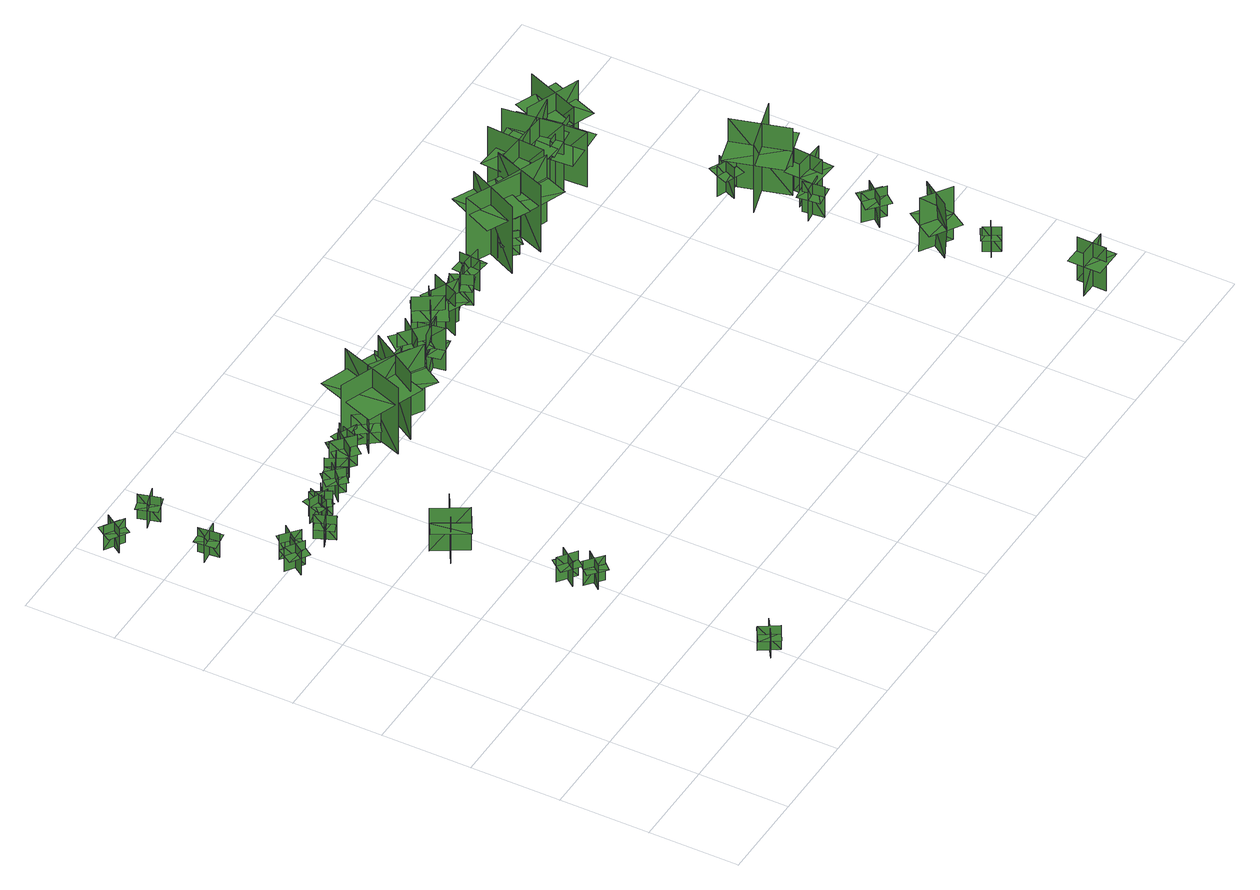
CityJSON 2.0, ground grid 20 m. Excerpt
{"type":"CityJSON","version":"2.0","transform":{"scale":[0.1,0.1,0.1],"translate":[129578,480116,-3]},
"CityObjects":{
"tree1":{"type":"SolitaryVegetationObject","geometry":[{"type":"MultiSurface","lod":"1","boundaries":[[[0,1,2]],[[0,2,3]],[[4,5,6]],[[4,6,7]],[[8,9,10]],[[8,10,11]],[[8,9,12]],[[8,12,13]]]}]},
"tree2":{"type":"SolitaryVegetationObject","geometry":[{"type":"MultiSurface","lod":"1","boundaries":[[[14,15,16]],[[14,16,17]],[[18,19,20]],[[18,20,21]],[[22,23,24]],[[22,24,25]],[[22,23,26]],[[22,26,27]]]}]},
"tree3":{"type":"SolitaryVegetationObject","geometry":[{"type":"MultiSurface","lod":"1","boundaries":[[[28,29,30]],[[28,30,31]],[[32,33,34]],[[32,34,35]],[[36,37,38]],[[36,38,39]],[[36,37,40]],[[36,40,41]]]}]},
"tree4":{"type":"SolitaryVegetationObject","geometry":[{"type":"MultiSurface","lod":"1","boundaries":[[[42,43,44]],[[42,44,45]],[[46,47,48]],[[46,48,49]],[[50,51,52]],[[50,52,53]],[[50,51,54]],[[50,54,55]]]}]},
"tree5":{"type":"SolitaryVegetationObject","geometry":[{"type":"MultiSurface","lod":"1","boundaries":[[[56,57,58]],[[56,58,59]],[[60,61,62]],[[60,62,63]],[[64,65,66]],[[64,66,67]],[[64,65,68]],[[64,68,69]]]}]},
"tree6":{"type":"SolitaryVegetationObject","geometry":[{"type":"MultiSurface","lod":"1","boundaries":[[[70,71,72]],[[70,72,73]],[[74,75,76]],[[74,76,77]],[[78,79,80]],[[78,80,81]],[[78,79,82]],[[78,82,83]]]}]},
"tree7":{"type":"SolitaryVegetationObject","geometry":[{"type":"MultiSurface","lod":"1","boundaries":[[[84,85,86]],[[84,86,87]],[[88,89,90]],[[88,90,91]],[[92,93,94]],[[92,94,95]],[[92,93,96]],[[92,96,97]]]}]},
"tree8":{"type":"SolitaryVegetationObject","geometry":[{"type":"MultiSurface","lod":"1","boundaries":[[[98,99,100]],[[98,100,101]],[[102,103,104]],[[102,104,105]],[[106,107,108]],[[106,108,109]],[[106,107,110]],[[106,110,111]]]}]},
"tree9":{"type":"SolitaryVegetationObject","geometry":[{"type":"MultiSurface","lod":"1","boundaries":[[[112,113,114]],[[112,114,115]],[[116,117,118]],[[116,118,119]],[[120,121,122]],[[120,122,123]],[[120,121,124]],[[120,124,125]]]}]},
"tree10":{"type":"SolitaryVegetationObject","geometry":[{"type":"MultiSurface","lod":"1","boundaries":[[[126,127,128]],[[126,128,129]],[[130,131,132]],[[130,132,133]],[[134,135,136]],[[134,136,137]],[[134,135,138]],[[134,138,139]]]}]},
"tree11":{"type":"SolitaryVegetationObject","geometry":[{"type":"MultiSurface","lod":"1","boundaries":[[[140,141,142]],[[140,142,143]],[[144,145,146]],[[144,146,147]],[[148,149,150]],[[148,150,151]],[[148,149,152]],[[148,152,153]]]}]},
"tree12":{"type":"SolitaryVegetationObject","geometry":[{"type":"MultiSurface","lod":"1","boundaries":[[[154,155,156]],[[154,156,157]],[[158,159,160]],[[158,160,161]],[[162,163,164]],[[162,164,165]],[[162,163,166]],[[162,166,167]]]}]},
"tree13":{"type":"SolitaryVegetationObject","geometry":[{"type":"MultiSurface","lod":"1","boundaries":[[[168,169,170]],[[168,170,171]],[[172,173,174]],[[172,174,175]],[[176,177,178]],[[176,178,179]],[[176,177,180]],[[176,180,181]]]}]},
"tree14":{"type":"SolitaryVegetationObject","geometry":[{"type":"MultiSurface","lod":"1","boundaries":[[[182,183,184]],[[182,184,185]],[[186,187,188]],[[186,188,189]],[[190,191,192]],[[190,192,193]],[[190,191,194]],[[190,194,195]]]}]},
"tree15":{"type":"SolitaryVegetationObject","geometry":[{"type":"MultiSurface","lod":"1","boundaries":[[[196,197,198]],[[196,198,199]],[[200,201,202]],[[200,202,203]],[[204,205,206]],[[204,206,207]],[[204,205,208]],[[204,208,209]]]}]},
"tree16":{"type":"SolitaryVegetationObject","geometry":[{"type":"MultiSurface","lod":"1","boundaries":[[[210,211,212]],[[210,212,213]],[[214,215,216]],[[214,216,217]],[[218,219,220]],[[218,220,221]],[[218,219,222]],[[218,222,223]]]}]},
"tree17":{"type":"SolitaryVegetationObject","geometry":[{"type":"MultiSurface","lod":"1","boundaries":[[[224,225,226]],[[224,226,227]],[[228,229,230]],[[228,230,231]],[[232,233,234]],[[232,234,235]],[[232,233,236]],[[232,236,237]]]}]},
"tree18":{"type":"SolitaryVegetationObject","geometry":[{"type":"MultiSurface","lod":"1","boundaries":[[[238,239,240]],[[238,240,241]],[[242,243,244]],[[242,244,245]],[[246,247,248]],[[246,248,249]],[[246,249,250]],[[246,250,251]]]}]},
"tree19":{"type":"SolitaryVegetationObject","geometry":[{"type":"MultiSurface","lod":"1","boundaries":[[[252,253,254]],[[252,254,255]],[[256,257,258]],[[256,258,259]],[[260,261,262]],[[260,262,263]],[[260,261,264]],[[260,264,265]]]}]},
"tree20":{"type":"SolitaryVegetationObject","geometry":[{"type":"MultiSurface","lod":"1","boundaries":[[[266,267,268]],[[266,268,269]],[[270,271,272]],[[270,272,273]],[[274,275,276]],[[274,276,277]],[[274,278,279]],[[274,279,275]]]}]},
"tree21":{"type":"SolitaryVegetationObject","geometry":[{"type":"MultiSurface","lod":"1","boundaries":[[[280,281,282]],[[280,282,283]],[[284,285,286]],[[284,286,287]],[[288,289,290]],[[288,290,291]],[[288,292,293]],[[288,293,289]]]}]},
"tree22":{"type":"SolitaryVegetationObject","geometry":[{"type":"MultiSurface","lod":"1","boundaries":[[[294,295,296]],[[294,296,297]],[[298,299,300]],[[298,300,301]],[[302,303,299]],[[302,299,298]],[[304,305,295]],[[304,295,294]],[[294,295,306]],[[294,306,307]],[[294,308,309]],[[294,309,295]]]}]},
"tree23":{"type":"SolitaryVegetationObject","geometry":[{"type":"MultiSurface","lod":"1","boundaries":[[[310,311,312]],[[310,312,313]],[[314,315,316]],[[314,316,317]],[[318,319,320]],[[318,320,321]],[[318,322,323]],[[318,323,319]]]}]},
"tree24":{"type":"SolitaryVegetationObject","geometry":[{"type":"MultiSurface","lod":"1","boundaries":[[[324,325,326]],[[324,326,327]],[[328,329,330]],[[328,330,331]],[[332,333,334]],[[332,334,335]],[[332,336,337]],[[332,337,333]]]}]},
"tree25":{"type":"SolitaryVegetationObject","geometry":[{"type":"MultiSurface","lod":"1","boundaries":[[[338,339,340]],[[338,340,341]],[[342,343,344]],[[342,344,345]],[[346,347,348]],[[346,348,349]],[[346,350,351]],[[346,351,347]]]}]},
"tree26":{"type":"SolitaryVegetationObject","geometry":[{"type":"MultiSurface","lod":"1","boundaries":[[[352,353,354]],[[352,354,355]],[[356,357,358]],[[356,358,359]],[[360,361,362]],[[360,362,363]],[[360,364,365]],[[360,365,361]]]}]},
"tree27":{"type":"SolitaryVegetationObject","geometry":[{"type":"MultiSurface","lod":"1","boundaries":[[[366,367,368]],[[366,368,369]],[[370,371,372]],[[370,372,373]],[[374,375,376]],[[374,376,377]],[[374,377,378]],[[374,378,379]]]}]},
"tree28":{"type":"SolitaryVegetationObject","geometry":[{"type":"MultiSurface","lod":"1","boundaries":[[[380,381,382]],[[380,382,383]],[[384,385,386]],[[384,386,387]],[[388,389,390]],[[388,390,391]],[[388,392,393]],[[388,393,389]]]}]},
"tree29":{"type":"SolitaryVegetationObject","geometry":[{"type":"MultiSurface","lod":"1","boundaries":[[[394,395,396]],[[394,396,397]],[[398,399,400]],[[398,400,401]],[[402,403,404]],[[402,404,405]],[[402,403,406]],[[402,406,407]]]}]},
"tree30":{"type":"SolitaryVegetationObject","geometry":[{"type":"MultiSurface","lod":"1","boundaries":[[[408,409,410]],[[408,410,411]],[[412,413,414]],[[412,414,415]],[[416,417,418]],[[416,418,419]],[[416,420,421]],[[416,421,417]]]}]},
"tree31":{"type":"SolitaryVegetationObject","geometry":[{"type":"MultiSurface","lod":"1","boundaries":[[[422,423,424]],[[422,424,425]],[[426,427,428]],[[426,428,429]],[[430,431,432]],[[430,432,433]],[[430,434,435]],[[430,435,431]]]}]},
"tree32":{"type":"SolitaryVegetationObject","geometry":[{"type":"MultiSurface","lod":"1","boundaries":[[[436,437,438]],[[436,438,439]],[[440,441,442]],[[440,442,443]],[[444,445,441]],[[444,441,440]],[[446,447,437]],[[446,437,436]],[[436,437,448]],[[436,448,449]],[[436,450,451]],[[436,451,437]]]}]},
"tree33":{"type":"SolitaryVegetationObject","geometry":[{"type":"MultiSurface","lod":"1","boundaries":[[[452,453,454]],[[452,454,455]],[[456,457,458]],[[456,458,459]],[[460,461,462]],[[460,462,463]],[[460,464,465]],[[460,465,461]]]}]},
"tree34":{"type":"SolitaryVegetationObject","geometry":[{"type":"MultiSurface","lod":"1","boundaries":[[[466,467,468]],[[466,468,469]],[[470,471,472]],[[470,472,473]],[[474,475,476]],[[474,476,477]],[[474,478,479]],[[474,479,475]]]}]},
"tree35":{"type":"SolitaryVegetationObject","geometry":[{"type":"MultiSurface","lod":"1","boundaries":[[[480,481,482]],[[480,482,483]],[[484,485,486]],[[484,486,487]],[[488,489,490]],[[488,490,491]],[[488,489,492]],[[488,492,493]]]}]},
"tree36":{"type":"SolitaryVegetationObject","geometry":[{"type":"MultiSurface","lod":"1","boundaries":[[[494,495,496]],[[494,496,497]],[[498,499,500]],[[498,500,501]],[[502,503,504]],[[502,504,505]],[[502,506,507]],[[502,507,503]]]}]},
"tree37":{"type":"SolitaryVegetationObject","geometry":[{"type":"MultiSurface","lod":"1","boundaries":[[[508,509,510]],[[508,510,511]],[[512,513,514]],[[512,514,515]],[[516,517,518]],[[516,518,519]],[[516,519,520]],[[516,520,521]]]}]},
"tree38":{"type":"SolitaryVegetationObject","geometry":[{"type":"MultiSurface","lod":"1","boundaries":[[[522,523,524]],[[522,524,525]],[[526,527,528]],[[526,528,529]],[[530,531,532]],[[530,532,533]],[[530,534,535]],[[530,535,531]]]}]},
"tree39":{"type":"SolitaryVegetationObject","geometry":[{"type":"MultiSurface","lod":"1","boundaries":[[[536,537,538]],[[536,538,539]],[[540,541,542]],[[540,542,543]],[[544,545,546]],[[544,546,547]],[[544,548,549]],[[544,549,545]]]}]},
"tree40":{"type":"SolitaryVegetationObject","geometry":[{"type":"MultiSurface","lod":"1","boundaries":[[[550,551,552]],[[550,552,553]],[[554,555,556]],[[554,556,557]],[[558,559,560]],[[558,560,561]],[[558,559,562]],[[558,562,563]]]}]},
"tree41":{"type":"SolitaryVegetationObject","geometry":[{"type":"MultiSurface","lod":"1","boundaries":[[[564,565,566]],[[564,566,567]],[[568,569,570]],[[568,570,571]],[[572,573,574]],[[572,574,575]],[[572,576,577]],[[572,577,573]]]}]}
},
"vertices":[
[400,37,16],[375,77,16],[375,77,78],[400,37,78],[407,69,16],[367,43,16],[367,43,78],[407,69,78],[401,38,57],[376,78,57],[356,65,57],[381,26,57],[392,88,57],[417,48,57],
[14,1343,17],[53,1317,17],[53,1317,79],[14,1343,79],[21,1312,17],[46,1351,17],[46,1351,79],[21,1312,79],[13,1342,58],[53,1316,58],[65,1336,58],[26,1362,58],[42,1300,58],[3,1326,58],
[104,1133,17],[99,1179,17],[99,1179,80],[104,1133,80],[124,1158,17],[77,1152,17],[77,1152,80],[124,1158,80],[106,1133,59],[100,1179,59],[77,1177,59],[82,1130,59],[119,1182,59],[125,1135,59],
[173,979,12],[134,1005,12],[134,1005,74],[173,979,74],[167,1010,12],[141,971,12],[141,971,74],[167,1010,74],[174,980,53],[135,1006,53],[122,986,53],[161,960,53],[145,1022,53],[185,996,53],
[193,1034,12],[163,997,12],[163,997,75],[193,1034,75],[161,1031,12],[197,1001,12],[197,1001,75],[161,1031,75],[191,1035,54],[162,998,54],[180,983,54],[210,1020,54],[147,1010,54],[177,1047,54],
[145,1288,14],[131,1333,14],[131,1333,77],[145,1288,77],[160,1316,14],[115,1302,14],[115,1302,77],[160,1316,77],[146,1288,56],[133,1333,56],[110,1327,56],[124,1282,56],[151,1339,56],[165,1294,56],
[399,493,17],[361,521,17],[361,521,80],[399,493,80],[394,524,17],[366,486,17],[366,486,80],[394,524,80],[399,494,59],[362,522,59],[348,503,59],[385,475,59],[373,537,59],[411,509,59],
[378,470,17],[414,440,17],[414,440,80],[378,470,80],[381,438,17],[411,474,17],[411,474,80],[381,438,80],[377,469,59],[413,438,59],[428,456,59],[393,487,59],[400,424,59],[365,455,59],
[236,972,13],[280,990,13],[280,990,75],[236,972,75],[266,960,13],[248,1003,13],[248,1003,75],[266,960,75],[237,970,54],[280,988,54],[271,1010,54],[228,992,54],[287,971,54],[244,953,54],
[326,786,13],[368,715,13],[368,715,123],[326,786,123],[313,731,13],[383,773,13],[383,773,123],[313,731,123],[324,784,86],[366,713,86],[401,734,86],[360,805,86],[337,696,86],[295,767,86],
[313,1045,13],[297,1001,13],[297,1001,75],[313,1045,75],[284,1031,13],[328,1015,13],[328,1015,75],[284,1031,75],[312,1045,54],[295,1001,54],[317,993,54],[334,1037,54],[278,1008,54],[294,1052,54],
[297,1012,13],[337,1036,13],[337,1036,75],[297,1012,75],[328,1004,13],[303,1044,13],[303,1044,75],[328,1004,75],[297,1010,55],[337,1035,55],[325,1055,55],[285,1030,55],[347,1019,55],[307,994,55],
[400,1014,14],[367,1048,14],[367,1048,77],[400,1014,77],[400,1046,14],[366,1013,14],[366,1013,77],[400,1046,77],[401,1015,56],[368,1049,56],[351,1032,56],[384,999,56],[381,1062,56],[414,1028,56],
[405,1066,13],[427,1025,13],[427,1025,76],[405,1066,76],[395,1036,13],[437,1057,13],[437,1057,76],[395,1036,76],[404,1065,55],[425,1024,55],[446,1035,55],[424,1076,55],[409,1015,55],[387,1057,55],
[443,1031,12],[480,1077,12],[480,1077,91],[443,1031,91],[482,1035,12],[437,1073,12],[437,1073,91],[482,1035,91],[444,1030,65],[482,1075,65],[459,1094,65],[421,1049,65],[500,1060,65],[462,1015,65],
[483,1079,12],[526,1061,12],[526,1061,75],[483,1079,75],[495,1049,12],[513,1093,12],[513,1093,75],[495,1049,75],[482,1077,54],[526,1060,54],[534,1082,54],[491,1099,54],[519,1042,54],[475,1060,54],
[525,1033,12],[572,1069,12],[572,1069,91],[525,1033,91],[565,1028,12],[529,1075,12],[529,1075,91],[565,1028,91],[527,1032,64],[573,1067,64],[556,1091,64],[509,1055,64],[588,1048,64],[541,1013,64],
[505,1084,10],[652,1030,10],[652,1030,181],[505,1084,181],[553,983,10],[607,1131,10],[607,1131,181],[553,983,181],[555,989,133],[620,965,133],[669,1101,133],[605,1125,133],[540,1148,133],[490,1012,133],
[583,1068,10],[693,1001,10],[693,1001,182],[583,1068,182],[604,983,10],[671,1093,10],[671,1093,182],[604,983,182],[581,1065,124],[691,997,124],[725,1053,124],[615,1120,124],[664,953,124],[554,1020,124],
[723,1072,11],[657,1080,11],[657,1080,121],[723,1072,121],[691,1112,11],[684,1046,11],[684,1046,121],[691,1112,121],[691,1112,85],[684,1046,85],[720,1042,85],[727,1108,85],[655,1116,85],[648,1050,85],
[807,1055,13],[756,1098,13],[756,1098,123],[807,1055,123],[802,1106,13],[760,1055,13],[760,1055,123],[802,1106,123],[802,1106,87],[760,1055,87],[788,1032,87],[830,1083,87],[774,1129,87],[732,1078,87],
[778,1045,68],[836,1055,68],[831,1085,69],[773,1075,69],[801,1079,68],[811,1020,68],[814,1021,123],[804,1079,123],[804,1079,14],[814,1021,14],[778,1042,14],[837,1052,14],[836,1055,123],[778,1045,123],[783,1015,69],[841,1025,69],
[864,1127,13],[900,1070,13],[900,1070,123],[864,1127,123],[853,1077,13],[909,1112,13],[909,1112,123],[853,1077,123],[853,1077,87],[909,1112,87],[890,1143,87],[834,1108,87],[872,1046,87],[929,1081,87],
[946,1118,12],[917,1058,12],[917,1058,123],[946,1118,123],[898,1101,12],[958,1073,12],[958,1073,123],[898,1101,123],[898,1101,87],[958,1073,87],[973,1105,87],[913,1134,87],[882,1068,87],[942,1040,87],
[1013,1070,12],[995,1114,12],[995,1114,91],[1013,1070,91],[1027,1103,12],[983,1086,12],[983,1086,91],[1027,1103,91],[1027,1103,65],[983,1086,65],[993,1062,65],[1037,1079,65],[1017,1127,65],[973,1110,65],
[1086,1101,10],[1039,1105,10],[1039,1105,89],[1086,1101,89],[1063,1129,10],[1059,1082,10],[1059,1082,89],[1063,1129,89],[1063,1129,64],[1059,1082,64],[1084,1079,64],[1089,1126,64],[1037,1131,64],[1033,1084,64],
[1190,1065,14],[1160,1097,14],[1160,1097,76],[1190,1065,76],[1191,1094,14],[1159,1064,14],[1159,1064,76],[1191,1094,76],[1191,1094,59],[1177,1110,59],[1144,1081,59],[1159,1064,59],[1174,1048,59],[1206,1078,59],
[1138,1053,8],[1194,1170,8],[1194,1170,181],[1138,1053,181],[1234,1088,8],[1117,1144,8],[1117,1144,181],[1234,1088,181],[1143,1063,136],[1194,1170,136],[1147,1192,136],[1096,1085,136],[1189,1041,136],[1240,1148,136],
[1184,1114,11],[1305,1068,11],[1305,1068,183],[1184,1114,183],[1220,1034,11],[1266,1155,11],[1266,1155,183],[1220,1034,183],[1183,1110,126],[1303,1064,126],[1326,1124,126],[1206,1171,126],[1284,1015,126],[1164,1061,126],
[1655,73,14],[1654,7,14],[1654,7,125],[1655,73,125],[1619,38,14],[1685,37,14],[1685,37,125],[1619,38,125],[1619,38,89],[1685,37,89],[1686,73,89],[1619,74,89],[1619,1,89],[1685,1,89],
[1392,1134,10],[1262,1142,10],[1262,1142,183],[1392,1134,183],[1323,1211,10],[1315,1081,10],[1315,1081,183],[1323,1211,183],[1380,1135,138],[1262,1142,138],[1259,1091,138],[1377,1084,138],[1384,1186,138],[1265,1194,138],
[1643,343,82],[1579,384,82],[1558,351,82],[1622,310,82],[1592,331,82],[1634,395,82],[1630,397,152],[1588,333,152],[1588,333,12],[1630,397,12],[1645,345,12],[1581,387,12],[1579,384,152],[1643,343,152],[1665,375,82],[1601,417,82],
[1659,245,13],[1640,278,13],[1640,278,76],[1659,245,76],[1666,273,13],[1633,254,13],[1633,254,76],[1666,273,76],[1666,273,55],[1633,254,55],[1643,236,55],[1676,254,55],[1656,291,55],[1623,272,55],
[1384,1213,10],[1402,1084,10],[1402,1084,183],[1384,1213,183],[1323,1131,10],[1452,1149,10],[1452,1149,183],[1323,1131,183],[1386,1202,138],[1402,1084,138],[1453,1091,138],[1437,1209,138],[1335,1195,138],[1351,1077,138],
[1482,1107,12],[1376,1100,12],[1376,1100,153],[1482,1107,153],[1428,1154,12],[1434,1049,12],[1434,1049,153],[1428,1154,153],[1482,1110,105],[1376,1104,105],[1379,1051,105],[1485,1057,105],[1374,1146,105],[1479,1153,105],
[1580,598,12],[1574,645,12],[1574,645,91],[1580,598,91],[1602,627,12],[1555,621,12],[1555,621,91],[1602,627,91],[1602,627,65],[1555,621,65],[1558,595,65],[1605,601,65],[1599,653,65],[1552,646,65],
[1609,490,10],[1644,533,10],[1644,533,87],[1609,490,87],[1646,494,10],[1603,529,10],[1603,529,87],[1646,494,87],[1646,494,65],[1663,515,65],[1620,550,65],[1603,529,65],[1585,508,65],[1628,472,65],
[1540,779,15],[1559,823,15],[1559,823,94],[1540,779,94],[1574,793,15],[1530,811,15],[1530,811,94],[1574,793,94],[1574,793,68],[1530,811,68],[1520,787,68],[1564,769,68],[1584,816,68],[1541,835,68],
[1623,690,11],[1618,624,11],[1618,624,121],[1623,690,121],[1585,657,11],[1651,651,11],[1651,651,121],[1585,657,121],[1585,657,85],[1651,651,85],[1654,687,85],[1587,693,85],[1582,620,85],[1648,615,85],
[1609,686,10],[1574,811,10],[1574,811,183],[1609,686,183],[1652,763,10],[1527,728,10],[1527,728,183],[1652,763,183],[1613,687,125],[1578,812,125],[1516,795,125],[1551,670,125],[1629,826,125],[1663,701,125],
[1505,1213,10],[1457,1092,10],[1457,1092,182],[1505,1213,182],[1411,1171,10],[1532,1124,10],[1532,1124,182],[1411,1171,182],[1501,1202,138],[1457,1092,138],[1505,1073,138],[1548,1184,138],[1453,1221,138],[1409,1111,138]
]}
